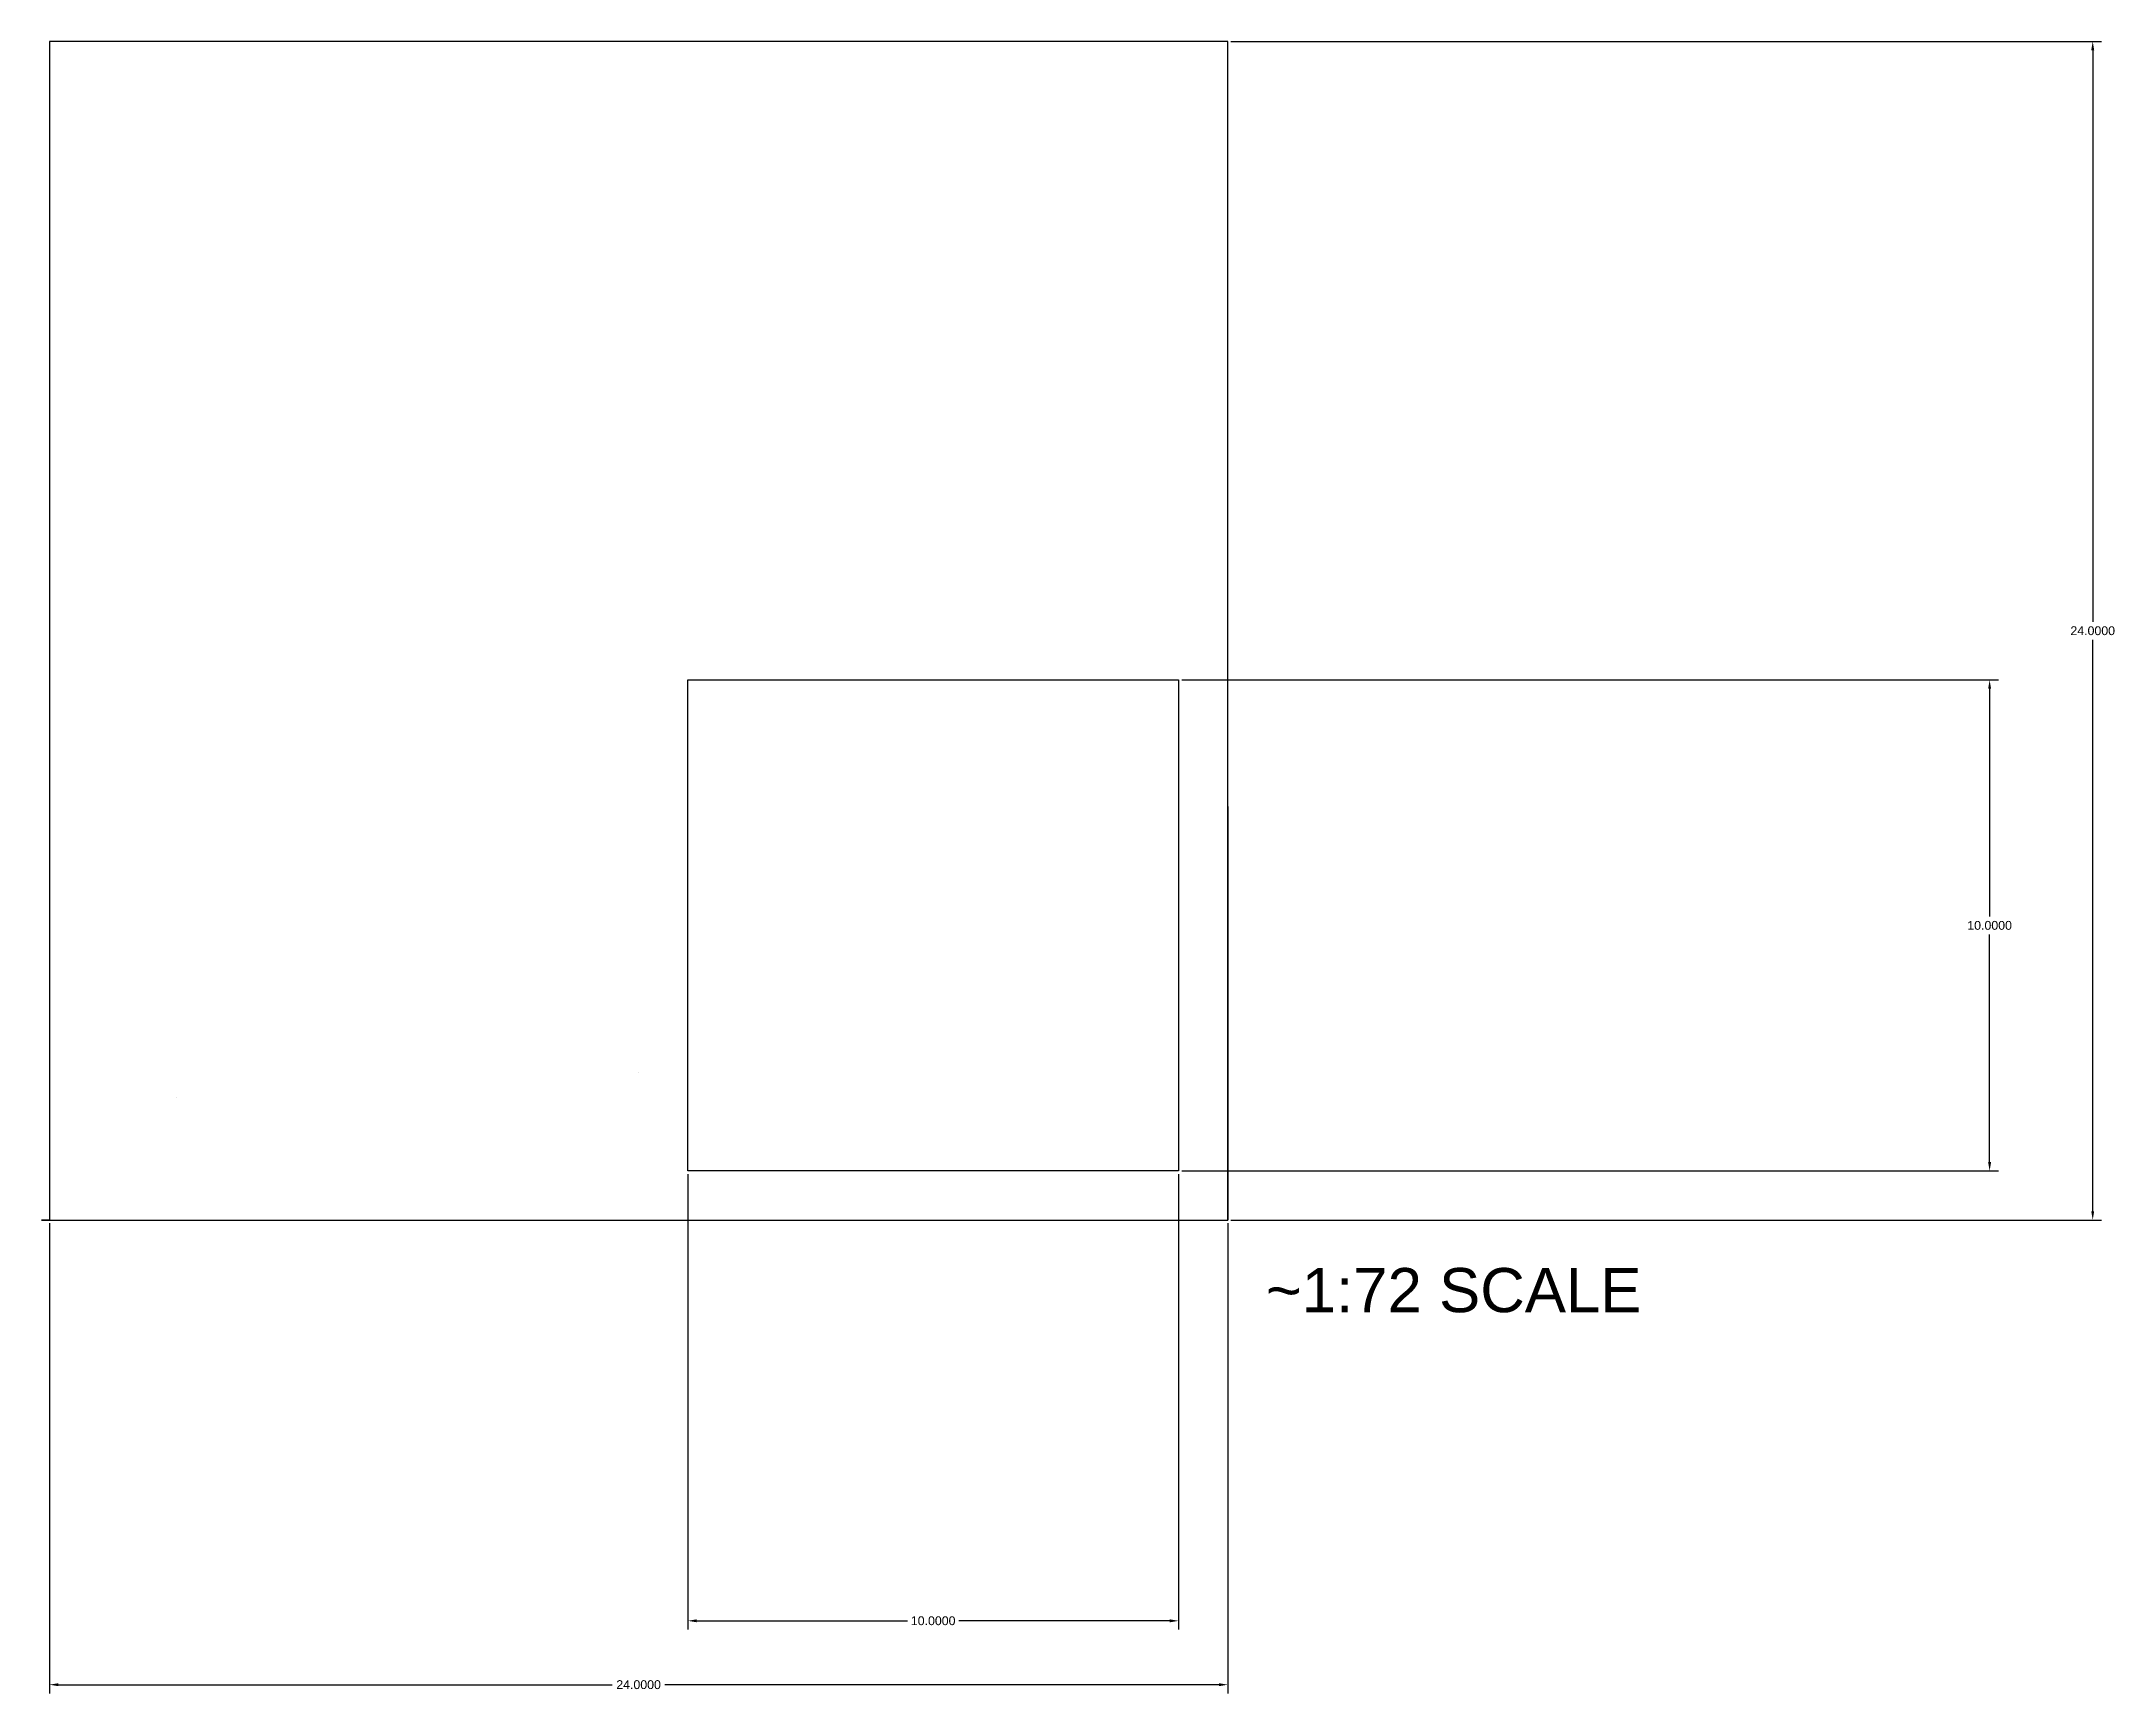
# Model space of a CAD drawing. Header units: inches. Extents: x -0.2 to 42.1, y -9.6 to 24.
import ezdxf

# ---------------------------------------------------------------- set-up
doc = ezdxf.new("R2010")
doc.units = ezdxf.units.IN
doc.header["$MEASUREMENT"] = 0
doc.styles.get("Standard").update_dxf_attribs({"font": 'arial.ttf'})
doc.dimstyles.get("Standard").update_dxf_attribs({"dimtxt": 0.18, "dimasz": 0.18, "dimexe": 0.18, "dimexo": 0.0625, "dimgap": 0.09, "dimtad": 0, "dimtih": 1, "dimtoh": 1, "dimdec": 4, "dimzin": 0, "dimdsep": 46, "dimtxsty": 'Standard', "dimcen": 0.09, "dimadec": 0, "dimazin": 0, "dimtfac": 1, "dimtdec": 4, "dimtofl": 0, "dimtmove": 0, "dimatfit": 3, "dimfxl": 1, "dimtolj": 1, "dimtzin": 0, "dimarcsym": 0})

# ---------------------------------------------------------------- blocks, each defined once
blk = doc.blocks.new('*D15')
at = {"color": 0, "lineweight": -2, "transparency": 16777216}
for p, q in [((24.063, 24), (41.797, 24)), ((41.617, 23.82), (41.617, 12.182)), ((41.617, 0.18), (41.617, 11.818)), ((24.063, 0), (41.797, 0))]:
    blk.add_line(p, q, dxfattribs=at)
at = {"color": 0, "transparency": 16777216}
for points in [[(41.587, 23.82), (41.647, 23.82), (41.617, 24)], [(41.587, 0.18), (41.647, 0.18), (41.617, 0)]]:
    blk.add_solid(points, dxfattribs=at)
at = {"layer": 'Defpoints', "color": 0, "transparency": 16777216}
for p in [(24, 24), (24, 0), (41.617, 0)]:
    blk.add_point(p, dxfattribs=at)
at = {"color": 0, "transparency": 16777216, "insert": (41.617, 12), "char_height": 0.18, "attachment_point": 5}
blk.add_mtext('\\A1;24.0000', dxfattribs=at)
blk = doc.blocks.new('*D16')
at = {"color": 0, "lineweight": -2, "transparency": 16777216}
for p, q in [((0, -0.062), (0, -9.641)), ((24, -0.062), (24, -9.641)), ((0.18, -9.461), (11.465, -9.461)), ((23.82, -9.461), (12.535, -9.461))]:
    blk.add_line(p, q, dxfattribs=at)
at = {"color": 0, "transparency": 16777216}
for points in [[(0.18, -9.431), (0.18, -9.491), (0, -9.461)], [(23.82, -9.431), (23.82, -9.491), (24, -9.461)]]:
    blk.add_solid(points, dxfattribs=at)
at = {"layer": 'Defpoints', "color": 0, "transparency": 16777216}
for p in [(0, 0), (24, 0), (0, -9.461)]:
    blk.add_point(p, dxfattribs=at)
at = {"color": 0, "transparency": 16777216, "insert": (12, -9.461), "char_height": 0.18, "attachment_point": 5}
blk.add_mtext('\\A1;24.0000', dxfattribs=at)
blk = doc.blocks.new('*D18')
at = {"color": 0, "lineweight": -2, "transparency": 16777216}
for p, q in [((23.063, 11), (39.697, 11)), ((39.517, 10.82), (39.517, 6.182)), ((39.517, 1.18), (39.517, 5.818)), ((23.063, 1), (39.697, 1))]:
    blk.add_line(p, q, dxfattribs=at)
at = {"color": 0, "transparency": 16777216}
for points in [[(39.487, 10.82), (39.547, 10.82), (39.517, 11)], [(39.487, 1.18), (39.547, 1.18), (39.517, 1)]]:
    blk.add_solid(points, dxfattribs=at)
at = {"layer": 'Defpoints', "color": 0, "transparency": 16777216}
for p in [(23, 11), (23, 1), (39.517, 1)]:
    blk.add_point(p, dxfattribs=at)
at = {"color": 0, "transparency": 16777216, "insert": (39.517, 6), "char_height": 0.18, "attachment_point": 5}
blk.add_mtext('\\A1;10.0000', dxfattribs=at)
blk = doc.blocks.new('*D19')
at = {"color": 0, "lineweight": -2, "transparency": 16777216}
for p, q in [((13, 0.938), (13, -8.34)), ((23, 0.938), (23, -8.34)), ((13.18, -8.16), (17.475, -8.16)), ((22.82, -8.16), (18.525, -8.16))]:
    blk.add_line(p, q, dxfattribs=at)
at = {"color": 0, "transparency": 16777216}
for points in [[(13.18, -8.13), (13.18, -8.19), (13, -8.16)], [(22.82, -8.13), (22.82, -8.19), (23, -8.16)]]:
    blk.add_solid(points, dxfattribs=at)
at = {"layer": 'Defpoints', "color": 0, "transparency": 16777216}
for p in [(13, 1), (23, 1), (23, -8.16)]:
    blk.add_point(p, dxfattribs=at)
at = {"color": 0, "transparency": 16777216, "insert": (18, -8.16), "char_height": 0.18, "attachment_point": 5}
blk.add_mtext('\\A1;10.0000', dxfattribs=at)

msp = doc.modelspace()

# ---------------------------------------------------------------- linework, layer by layer
msp.add_line((0, 0), (12, 0))
for points in [[(0, 0), (24, 0), (24, 24), (0, 24)], [(23, 1), (13, 1), (13, 11), (23, 11)], [(24, 0), (24, 0), (24, 8.42186), (24, 8.42186)], [(12, 3), (12, 3), (12, 3), (12, 3)], [(2.58233, 2.49373), (2.58233, 2.49373), (2.58233, 2.49373), (2.58233, 2.49373)], [(0, 0), (-0.16204, 0), (-0.16204, 0), (0, 0)]]:
    msp.add_lwpolyline(points, close=True)

# ---------------------------------------------------------------- texts
at = {"insert": (24.77351, -0.97603), "char_height": 0.9, "attachment_point": 1}
msp.add_mtext_dynamic_manual_height_columns('~1:72 SCALE', width=36.02503, gutter_width=1, heights=[0], dxfattribs=at)

# ---------------------------------------------------------------- dimensions: what is measured, and where the dimension line sits
for base, p1, p2, picture, middle in [((41.61681, 0), (24, 24), (24, 0), '*D15', (41.61681, 12)), ((39.51688, 1), (23, 11), (23, 1), '*D18', (39.51688, 6))]:
    dim = msp.add_linear_dim(base=base, p1=p1, p2=p2, angle=90, dimstyle='Standard')
    dim.commit()
    dim.dimension.update_dxf_attribs({"geometry": picture, "text_midpoint": middle})
for base, p1, p2, picture, middle in [((23, -8.16025), (13, 1), (23, 1), '*D19', (18, -8.16025)), ((0, -9.46086), (24, 0), (0, 0), '*D16', (12, -9.46086))]:
    dim = msp.add_linear_dim(base=base, p1=p1, p2=p2, dimstyle='Standard')
    dim.commit()
    dim.dimension.update_dxf_attribs({"geometry": picture, "text_midpoint": middle})

doc.saveas('drawing.dxf')
